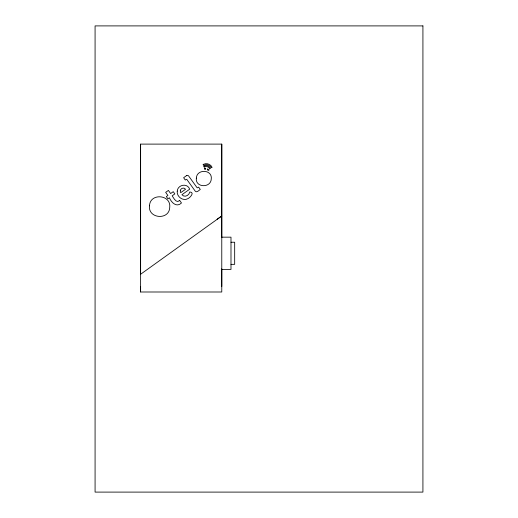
<?xml version="1.0" encoding="UTF-8"?>
<svg xmlns="http://www.w3.org/2000/svg" width="518" height="518" viewBox="0 0 518 518"><rect width="100%" height="100%" fill="white"/><g stroke="black" fill="none" stroke-linecap="round" stroke-linejoin="round"><path stroke-width="0.78" d="M217.133 219.244L221.775 216.006L140.618 274.249L140.618 144.108L221.775 144.108L221.775 291.997L140.618 291.997L140.618 286.467M221.775 286.467L221.775 268.848M221.775 237.626L221.775 144.108M140.52 224.398L140.533 219.457L140.618 266.226M221.775 237.166L230.989 237.166L230.989 269.418L221.775 269.418M230.989 242.236L234.673 242.236L234.673 264.348L230.989 264.348M140.618 144.108L140.618 291.997M149.501 205.808C147.87 218.79 169.295 220.493 169.723 207.407C171.354 194.418 149.935 192.722 149.501 205.808M177.234 191.136C176.521 196.607 182.958 201.483 187.924 198.653C190.125 197.682 195.124 192.21 189.782 191.932C189.212 195.461 184.486 197.954 181.928 194.71L189.685 189.206C187.445 182.744 177.668 184.661 177.234 191.136M196.335 178.114C195.105 187.807 210.878 188.306 211.273 178.943C212.509 169.256 196.73 168.751 196.335 178.114M180.296 190.643L180.659 192.709L185.535 189.284C184.091 187.108 180.607 188.144 180.296 190.643M204.811 168.123L204.474 169.159L205.413 169.451L205.743 168.434L204.811 168.123M207.601 169.062C206.941 171.756 211.312 169.878 207.601 169.062M179.694 200.46C176.521 203.917 173.472 197.863 172.203 195.772L174.825 193.913L173.245 191.679L170.623 193.544L168.402 190.417L165.669 192.359L167.89 195.487L166.343 196.581L167.923 198.815L169.399 197.766C171.406 202.667 176.703 207.789 181.481 202.978L179.694 200.46M186.461 175.673L183.631 177.719L185.289 180.057L186.325 179.332L186.862 179.487L195.163 191.051C196.652 193.162 199.048 190.184 200.291 189.439L198.634 187.108L197.591 187.827L197.002 187.613L188.526 175.822L187.503 175.33L186.461 175.673M204.118 166.174L203.762 166.382L204.196 167.126C206.086 165.799 208.793 166.777 209.686 168.829L210.45 168.441C209.525 165.993 206.384 164.75 204.118 166.174M203.535 164.316L203.056 164.582L203.658 165.449C206.281 163.688 209.984 164.989 211.292 167.767L212.102 167.366C210.761 164.187 206.578 162.678 203.535 164.316M422.921 25.9L95.079 25.9L95.079 492.1L422.921 492.1L422.921 25.9"/></g></svg>
